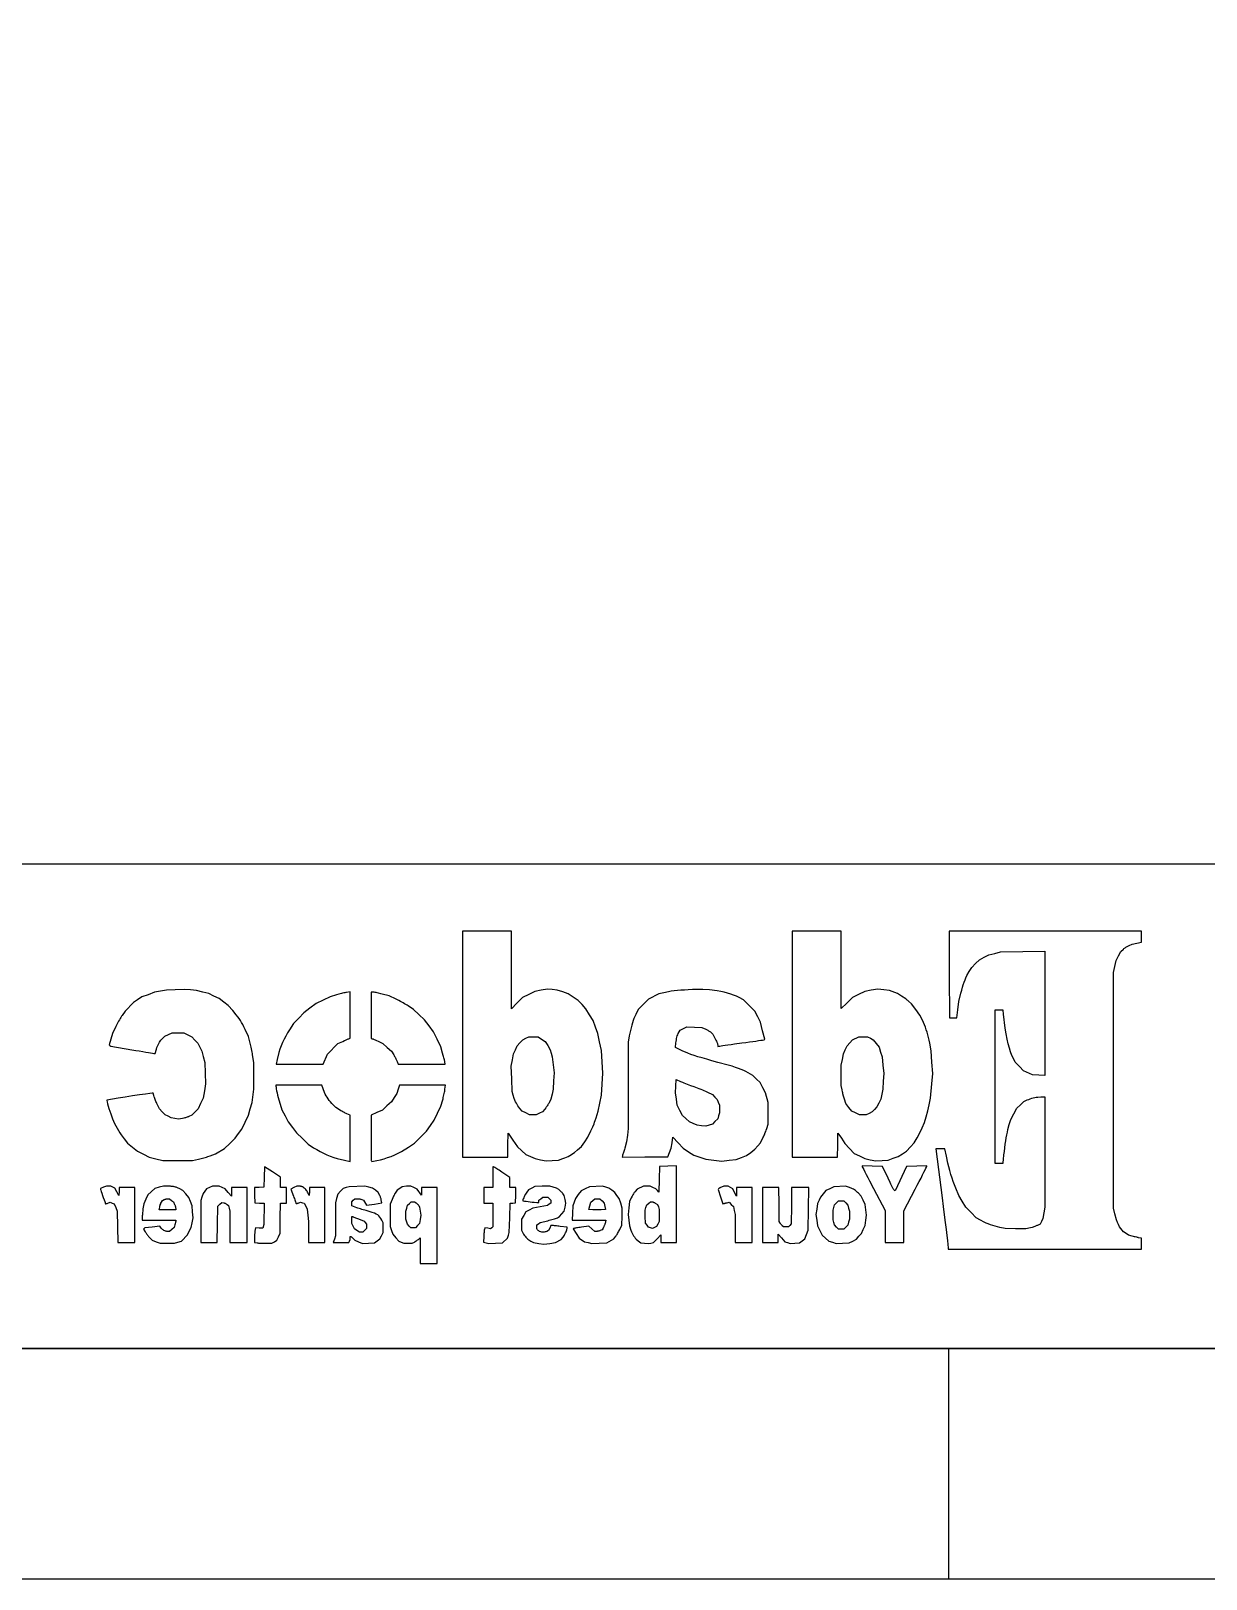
# Model space of a CAD drawing. Extents: x -61 to 349, y -42 to 245.
# Drawn here: x -26.01 to -0.53, y -42.19 to -8.63 of the extents above; entities that cross this region are included whole.
import ezdxf

# ---------------------------------------------------------------- set-up
doc = ezdxf.new("R2010")
doc.units = 0
doc.layers.add('BOARD_GEOMETRY_DIMENSION', color=2, linetype='CONTINUOUS')
doc.layers.add('BOARD_GEOMETRY_SILKSCREEN_B', color=1, linetype='CONTINUOUS')

msp = doc.modelspace()

# ---------------------------------------------------------------- linework, layer by layer
at = {"layer": 'BOARD_GEOMETRY_DIMENSION'}
msp.add_lwpolyline([(-61.1124, -42.1894), (-61.1124, 244.810534), (348.887542, 244.810534), (348.887542, -42.1894)], close=True, dxfattribs=at)
for points in [[(-56.11241, -37.189156), (343.887552, -37.189156)], [(-6.11251, -42.1894), (-6.11251, -37.189156)]]:
    msp.add_lwpolyline(points, dxfattribs=at)
at = {"layer": 'BOARD_GEOMETRY_SILKSCREEN_B'}
for points in [[(-61.1124, -42.1894), (-61.1124, 244.810534), (348.887542, 244.810534), (348.887542, -42.1894)], [(-16.658336, -28.146502), (-16.658336, -33.043114), (-15.675356, -33.043114), (-15.672308, -32.785558), (-15.667736, -32.526478), (-15.564866, -32.672782), (-15.461234, -32.819086), (-15.281402, -32.983678), (-15.183104, -33.03016), (-15.084806, -33.075118), (-14.965172, -33.101026), (-14.8463, -33.126934), (-14.712188, -33.117028), (-14.578838, -33.107884), (-14.479016, -33.073594), (-14.43863, -33.059116), (-14.399768, -33.043876), (-14.363192, -33.027112), (-14.32814, -33.008824), (-14.294612, -32.989012), (-14.261084, -32.966914), (-14.228318, -32.94253), (-14.161262, -32.886904), (-14.079728, -32.81299), (-14.006576, -32.713168), (-13.93571, -32.611822), (-13.871702, -32.474662), (-13.85951, -32.447992), (-13.846556, -32.418274), (-13.83284, -32.38627), (-13.805408, -32.319214), (-13.793216, -32.284924), (-13.781024, -32.252158), (-13.76045, -32.192722), (-13.712444, -32.046418), (-13.678154, -31.873444), (-13.64615, -31.701232), (-13.628624, -31.462726), (-13.612622, -31.222696), (-13.630148, -30.978094), (-13.64615, -30.731968), (-13.685012, -30.546802), (-13.723112, -30.361636), (-13.773404, -30.222952), (-13.82522, -30.084268), (-13.903706, -29.957014), (-13.98143, -29.82976), (-14.06525, -29.737558), (-14.146784, -29.646118), (-14.254988, -29.573728), (-14.364716, -29.501338), (-14.483588, -29.462476), (-14.604746, -29.42209), (-14.70914, -29.412184), (-14.814296, -29.401516), (-14.950694, -29.425138), (-15.087854, -29.449522), (-15.221204, -29.515816), (-15.355316, -29.583634), (-15.475712, -29.70403), (-15.595346, -29.825188), (-15.595346, -28.985464), (-15.595346, -28.146502)], [(-9.506204, -28.146502), (-9.506204, -33.043114), (-8.523986, -33.043114), (-8.520938, -32.78251), (-8.515604, -32.522668), (-8.440166, -32.635444), (-8.364728, -32.749744), (-8.264144, -32.856424), (-8.165846, -32.962342), (-8.050022, -33.01873), (-7.935722, -33.075118), (-7.815326, -33.101026), (-7.694168, -33.126934), (-7.559294, -33.117028), (-7.423658, -33.107884), (-7.315454, -33.069022), (-7.208012, -33.031684), (-7.117334, -32.972248), (-7.027418, -32.911288), (-6.945122, -32.822896), (-6.86435, -32.733742), (-6.800342, -32.624776), (-6.741668, -32.518858), (-6.68909, -32.407606), (-6.641846, -32.291782), (-6.600698, -32.169862), (-6.565646, -32.041846), (-6.535166, -31.906972), (-6.510782, -31.76524), (-6.478016, -31.458154), (-6.462014, -31.234126), (-6.478016, -30.986476), (-6.494018, -30.738064), (-6.526784, -30.571948), (-6.538976, -30.510226), (-6.553454, -30.45079), (-6.567932, -30.392878), (-6.584696, -30.33649), (-6.60146, -30.282388), (-6.62051, -30.228286), (-6.641084, -30.175708), (-6.686042, -30.072838), (-6.737096, -29.968444), (-6.829298, -29.842714), (-6.923024, -29.716984), (-6.985508, -29.66212), (-6.9977, -29.651452), (-7.012178, -29.640022), (-7.028942, -29.62783), (-7.045706, -29.614876), (-7.082282, -29.587444), (-7.10057, -29.57449), (-7.135622, -29.550868), (-7.224014, -29.49448), (-7.39775, -29.43352), (-7.52348, -29.417518), (-7.64921, -29.399992), (-7.792466, -29.425138), (-7.935722, -29.449522), (-8.069834, -29.515816), (-8.203184, -29.583634), (-8.324342, -29.702506), (-8.443214, -29.821378), (-8.443214, -28.98394), (-8.443214, -28.146502)], [(-5.448554, -28.763722), (-5.34416, -28.711906), (-5.24129, -28.661614), (-5.114036, -28.626562), (-4.988306, -28.592272), (-4.50977, -28.584652), (-4.02971, -28.577794), (-4.02971, -31.276036), (-4.16306, -31.268416), (-4.295648, -31.261558), (-4.495292, -31.171642), (-4.58216, -31.07944), (-4.670552, -30.988), (-4.710938, -30.907228), (-4.743704, -30.837886), (-4.77266, -30.762448), (-4.79933, -30.67939), (-4.823714, -30.587188), (-4.846574, -30.48508), (-4.867148, -30.371542), (-4.88696, -30.244288), (-4.923536, -29.945584), (-4.933442, -29.854144), (-5.116322, -29.854144), (-5.116322, -33.171892), (-4.931918, -33.171892), (-4.931918, -33.151318), (-4.931156, -33.14446), (-4.930394, -33.131506), (-4.928108, -33.113218), (-4.925822, -33.089596), (-4.922774, -33.061402), (-4.919726, -33.03016), (-4.915916, -32.996632), (-4.907534, -32.922718), (-4.89839, -32.841184), (-4.888484, -32.764984), (-4.877816, -32.692594), (-4.866386, -32.624014), (-4.854194, -32.560006), (-4.842002, -32.499046), (-4.829048, -32.441896), (-4.801616, -32.337502), (-4.767326, -32.23006), (-4.703318, -32.10433), (-4.638548, -31.980124), (-4.5593, -31.909258), (-4.482338, -31.838392), (-4.409948, -31.804864), (-4.377944, -31.791148), (-4.346702, -31.778956), (-4.314698, -31.768288), (-4.281932, -31.759906), (-4.249928, -31.752286), (-4.217162, -31.746952), (-4.183634, -31.74238), (-4.115054, -31.73857), (-4.02971, -31.73857), (-4.02971, -32.933386), (-4.031234, -34.130488), (-4.05257, -34.25317), (-4.074668, -34.376614), (-4.1021, -34.435288), (-4.131056, -34.494724), (-4.188968, -34.52368), (-4.20116, -34.529014), (-4.215638, -34.53511), (-4.23164, -34.541206), (-4.249166, -34.547302), (-4.306316, -34.56559), (-4.343654, -34.574734), (-4.440428, -34.594546), (-4.66598, -34.594546), (-4.891532, -34.593022), (-5.005832, -34.568638), (-5.057648, -34.555684), (-5.108702, -34.541968), (-5.158994, -34.525966), (-5.208524, -34.509202), (-5.25653, -34.491676), (-5.303012, -34.472626), (-5.347208, -34.452814), (-5.426456, -34.410904), (-5.516372, -34.35604), (-5.630672, -34.24174), (-5.744972, -34.128964), (-5.821172, -34.000186), (-5.898134, -33.872932), (-5.962904, -33.713674), (-5.988812, -33.646618), (-6.01472, -33.574228), (-6.040628, -33.497266), (-6.065774, -33.417256), (-6.090158, -33.335722), (-6.112256, -33.254188), (-6.13283, -33.174178), (-6.165596, -33.02254), (-6.196076, -32.86633), (-6.391148, -32.86633), (-6.259322, -33.923986), (-6.234938, -34.114486), (-6.212078, -34.29508), (-6.191504, -34.461958), (-6.172454, -34.612834), (-6.156452, -34.743898), (-6.142736, -34.852864), (-6.13283, -34.935922), (-6.123686, -35.01136), (-6.123686, -35.040316), (-1.935734, -35.040316), (-1.935734, -34.800286), (-1.996694, -34.791142), (-2.008886, -34.788856), (-2.022602, -34.785808), (-2.037842, -34.781998), (-2.07137, -34.774378), (-2.088896, -34.769806), (-2.106422, -34.765996), (-2.138426, -34.756852), (-2.219198, -34.736278), (-2.285492, -34.68751), (-2.321306, -34.659316), (-2.354834, -34.627312), (-2.384552, -34.591498), (-2.411222, -34.551112), (-2.435606, -34.506916), (-2.457704, -34.457386), (-2.477516, -34.402522), (-2.512568, -34.273744), (-2.54, -34.14649), (-2.54, -29.040328), (-2.511044, -28.91155), (-2.483612, -28.782772), (-2.43332, -28.68295), (-2.385314, -28.583128), (-2.325878, -28.532836), (-2.313686, -28.524454), (-2.300732, -28.514548), (-2.287016, -28.505404), (-2.272538, -28.495498), (-2.257298, -28.485592), (-2.242058, -28.476448), (-2.22758, -28.468066), (-2.201672, -28.45435), (-2.135378, -28.42387), (-2.035556, -28.404058), (-1.935734, -28.383484), (-1.935734, -28.265374), (-1.935734, -28.146502), (-6.107684, -28.146502), (-6.104636, -29.083762), (-6.099302, -30.023308), (-5.940044, -30.023308), (-5.917946, -29.847286), (-5.89661, -29.670502), (-5.850128, -29.491432), (-5.832602, -29.425138), (-5.815076, -29.362654), (-5.79755, -29.305504), (-5.779262, -29.252164), (-5.760212, -29.20111), (-5.739638, -29.153866), (-5.718302, -29.108908), (-5.671058, -29.022802), (-5.616194, -28.932124), (-5.532374, -28.849066)], [(-1.935734, -28.146502), (-6.107684, -28.146502), (-6.104636, -29.083762), (-6.099302, -30.023308), (-5.940044, -30.023308), (-5.917946, -29.847286), (-5.89661, -29.670502), (-5.850128, -29.491432), (-5.832602, -29.425138), (-5.815076, -29.362654), (-5.79755, -29.305504), (-5.779262, -29.252164), (-5.760212, -29.20111), (-5.739638, -29.153866), (-5.718302, -29.108908), (-5.671058, -29.022802), (-5.616194, -28.932124), (-5.532374, -28.849066), (-5.448554, -28.763722), (-5.34416, -28.711906), (-5.24129, -28.661614), (-5.114036, -28.626562), (-4.988306, -28.592272), (-4.50977, -28.584652), (-4.02971, -28.577794), (-4.02971, -31.276036), (-4.16306, -31.268416), (-4.295648, -31.261558), (-4.495292, -31.171642), (-4.58216, -31.07944), (-4.670552, -30.988), (-4.710938, -30.907228), (-4.743704, -30.837886), (-4.77266, -30.762448), (-4.79933, -30.67939), (-4.823714, -30.587188), (-4.846574, -30.48508), (-4.867148, -30.371542), (-4.88696, -30.244288), (-4.923536, -29.945584), (-4.933442, -29.854144), (-5.116322, -29.854144), (-5.116322, -33.171892), (-4.931918, -33.171892), (-4.931918, -33.151318), (-4.931156, -33.14446), (-4.930394, -33.131506), (-4.928108, -33.113218), (-4.925822, -33.089596), (-4.922774, -33.061402), (-4.919726, -33.03016), (-4.915916, -32.996632), (-4.907534, -32.922718), (-4.89839, -32.841184), (-4.888484, -32.764984), (-4.877816, -32.692594), (-4.866386, -32.624014), (-4.854194, -32.560006), (-4.842002, -32.499046), (-4.829048, -32.441896), (-4.801616, -32.337502), (-4.767326, -32.23006), (-4.703318, -32.10433), (-4.638548, -31.980124), (-4.5593, -31.909258), (-4.482338, -31.838392), (-4.409948, -31.804864), (-4.377944, -31.791148), (-4.346702, -31.778956), (-4.314698, -31.768288), (-4.281932, -31.759906), (-4.249928, -31.752286), (-4.217162, -31.746952), (-4.183634, -31.74238), (-4.115054, -31.73857), (-4.02971, -31.73857), (-4.02971, -32.933386), (-4.031234, -34.130488), (-4.05257, -34.25317), (-4.074668, -34.376614), (-4.1021, -34.435288), (-4.131056, -34.494724), (-4.188968, -34.52368), (-4.20116, -34.529014), (-4.215638, -34.53511), (-4.23164, -34.541206), (-4.249166, -34.547302), (-4.306316, -34.56559), (-4.343654, -34.574734), (-4.440428, -34.594546), (-4.66598, -34.594546), (-4.891532, -34.593022), (-5.005832, -34.568638), (-5.057648, -34.555684), (-5.108702, -34.541968), (-5.158994, -34.525966), (-5.208524, -34.509202), (-5.25653, -34.491676), (-5.303012, -34.472626), (-5.347208, -34.452814), (-5.426456, -34.410904), (-5.516372, -34.35604), (-5.630672, -34.24174), (-5.744972, -34.128964), (-5.821172, -34.000186), (-5.898134, -33.872932), (-5.962904, -33.713674), (-5.988812, -33.646618), (-6.01472, -33.574228), (-6.040628, -33.497266), (-6.065774, -33.417256), (-6.090158, -33.335722), (-6.112256, -33.254188), (-6.13283, -33.174178), (-6.165596, -33.02254), (-6.196076, -32.86633), (-6.391148, -32.86633), (-6.259322, -33.923986), (-6.234938, -34.114486), (-6.212078, -34.29508), (-6.191504, -34.461958), (-6.172454, -34.612834), (-6.156452, -34.743898), (-6.142736, -34.852864), (-6.13283, -34.935922), (-6.123686, -35.01136), (-6.123686, -35.040316), (-1.935734, -35.040316), (-1.935734, -34.800286), (-1.996694, -34.791142), (-2.008886, -34.788856), (-2.022602, -34.785808), (-2.037842, -34.781998), (-2.07137, -34.774378), (-2.088896, -34.769806), (-2.106422, -34.765996), (-2.138426, -34.756852), (-2.219198, -34.736278), (-2.285492, -34.68751), (-2.321306, -34.659316), (-2.354834, -34.627312), (-2.384552, -34.591498), (-2.411222, -34.551112), (-2.435606, -34.506916), (-2.457704, -34.457386), (-2.477516, -34.402522), (-2.512568, -34.273744), (-2.54, -34.14649), (-2.54, -29.040328), (-2.511044, -28.91155), (-2.483612, -28.782772), (-2.43332, -28.68295), (-2.385314, -28.583128), (-2.325878, -28.532836), (-2.313686, -28.524454), (-2.300732, -28.514548), (-2.287016, -28.505404), (-2.272538, -28.495498), (-2.257298, -28.485592), (-2.242058, -28.476448), (-2.22758, -28.468066), (-2.201672, -28.45435), (-2.135378, -28.42387), (-2.035556, -28.404058), (-1.935734, -28.383484), (-1.935734, -28.265374)], [(-22.690328, -29.406088), (-22.883876, -29.41447), (-23.077424, -29.42209), (-23.33498, -29.470858), (-23.47214, -29.521912), (-23.608538, -29.572204), (-23.70074, -29.633164), (-23.79218, -29.694124), (-23.974298, -29.876242), (-24.039068, -29.971492), (-24.05126, -29.991304), (-24.065738, -30.014164), (-24.080978, -30.040072), (-24.09698, -30.068266), (-24.113744, -30.097984), (-24.145748, -30.15742), (-24.173942, -30.21457), (-24.243284, -30.361636), (-24.279098, -30.48508), (-24.315674, -30.61081), (-24.301196, -30.625288), (-24.285194, -30.639766), (-23.82647, -30.715966), (-23.743412, -30.729682), (-23.664926, -30.742636), (-23.591774, -30.754066), (-23.52548, -30.765496), (-23.467568, -30.77464), (-23.419562, -30.783022), (-23.382224, -30.789118), (-23.34641, -30.794452), (-23.32355, -30.795976), (-23.294594, -30.704536), (-23.283164, -30.670246), (-23.271734, -30.638242), (-23.258018, -30.607762), (-23.244302, -30.58033), (-23.229062, -30.55366), (-23.212298, -30.529276), (-23.194772, -30.505654), (-23.154386, -30.462982), (-23.109428, -30.419548), (-23.03018, -30.383734), (-22.95017, -30.348682), (-22.700234, -30.348682), (-22.611842, -30.392116), (-22.524974, -30.434026), (-22.460204, -30.504892), (-22.39391, -30.575758), (-22.352762, -30.659578), (-22.310852, -30.743398), (-22.278086, -30.865318), (-22.246082, -30.989524), (-22.236176, -31.222696), (-22.228556, -31.45663), (-22.254464, -31.609792), (-22.281896, -31.762954), (-22.335998, -31.878778), (-22.390862, -31.994602), (-22.529546, -32.133286), (-22.588982, -32.162242), (-22.601174, -32.166814), (-22.61489, -32.172148), (-22.63013, -32.178244), (-22.646132, -32.183578), (-22.662896, -32.188912), (-22.680422, -32.194246), (-22.697186, -32.198818), (-22.72919, -32.205676), (-22.811486, -32.220154), (-22.892258, -32.205676), (-22.972268, -32.191198), (-23.037038, -32.156908), (-23.103332, -32.12338), (-23.165816, -32.060896), (-23.2283, -31.99765), (-23.283164, -31.880302), (-23.293832, -31.858204), (-23.303738, -31.836106), (-23.322026, -31.79191), (-23.330408, -31.771336), (-23.337266, -31.752286), (-23.343362, -31.735522), (-23.350982, -31.709614), (-23.362412, -31.657798), (-23.38832, -31.657798), (-23.43404, -31.663132), (-23.530052, -31.676848), (-23.661878, -31.695898), (-23.813516, -31.717996), (-23.97125, -31.74238), (-24.120602, -31.76524), (-24.24557, -31.785052), (-24.365966, -31.806388), (-24.366728, -31.81858), (-24.361394, -31.846012), (-24.35225, -31.885636), (-24.338534, -31.935166), (-24.322532, -31.99003), (-24.304244, -32.047942), (-24.285194, -32.105854), (-24.246332, -32.210248), (-24.224996, -32.262826), (-24.200612, -32.315404), (-24.174704, -32.36722), (-24.148034, -32.418274), (-24.119078, -32.467804), (-24.08936, -32.51581), (-24.058118, -32.562292), (-23.99411, -32.646874), (-23.919434, -32.739076), (-23.811992, -32.827468), (-23.705312, -32.91586), (-23.576534, -32.979106), (-23.447756, -33.04159), (-23.302976, -33.078928), (-23.157434, -33.115504), (-22.513544, -33.115504), (-22.379432, -33.086548), (-22.353524, -33.081214), (-22.32533, -33.074356), (-22.296374, -33.066736), (-22.235414, -33.049972), (-22.206458, -33.04159), (-22.178264, -33.032446), (-22.130258, -33.015682), (-22.014434, -32.975296), (-21.820886, -32.859472), (-21.702014, -32.746696), (-21.583904, -32.632396), (-21.513038, -32.534098), (-21.442172, -32.434276), (-21.369782, -32.284162), (-21.298916, -32.133286), (-21.260054, -31.996126), (-21.219668, -31.858966), (-21.184616, -31.569406), (-21.184616, -30.989524), (-21.209, -30.828742), (-21.213572, -30.7975), (-21.218906, -30.764734), (-21.225002, -30.730444), (-21.238718, -30.661864), (-21.246338, -30.629098), (-21.253196, -30.598618), (-21.266912, -30.546802), (-21.298916, -30.425644), (-21.369782, -30.277816), (-21.396452, -30.22219), (-21.42236, -30.171898), (-21.447506, -30.125416), (-21.474176, -30.081982), (-21.501608, -30.040072), (-21.531326, -29.998924), (-21.564092, -29.957014), (-21.640292, -29.867098), (-21.735542, -29.75737), (-21.83384, -29.683456), (-21.933662, -29.607256), (-22.046438, -29.553916), (-22.159214, -29.499814), (-22.29104, -29.465524), (-22.423628, -29.43352), (-22.556978, -29.419042)], [(-19.09064, -29.462476), (-19.171412, -29.473906), (-19.188176, -29.476192), (-19.207988, -29.480002), (-19.230848, -29.484574), (-19.255994, -29.49067), (-19.282664, -29.496766), (-19.337528, -29.510482), (-19.390106, -29.52496), (-19.52879, -29.565346), (-19.678142, -29.637736), (-19.828256, -29.712412), (-19.963892, -29.813758), (-20.098766, -29.915104), (-20.208494, -30.032452), (-20.318222, -30.148276), (-20.406614, -30.282388), (-20.449286, -30.350968), (-20.488148, -30.42031), (-20.524724, -30.489652), (-20.55749, -30.560518), (-20.58797, -30.631384), (-20.61464, -30.703774), (-20.638262, -30.776926), (-20.6756, -30.924754), (-20.69846, -31.02991), (-20.187158, -31.02991), (-19.678142, -31.028386), (-19.58213, -30.811978), (-19.356578, -30.583378), (-19.251422, -30.535372), (-19.213322, -30.517084), (-19.195034, -30.508702), (-19.177508, -30.50032), (-19.161506, -30.493462), (-19.147028, -30.487366), (-19.135598, -30.482032), (-19.119596, -30.475936), (-19.09064, -30.467554), (-19.09064, -29.964634)], [(-18.426176, -29.5021), (-18.48104, -29.488384), (-18.506186, -29.48305), (-18.53057, -29.477716), (-18.551906, -29.473906), (-18.570194, -29.470858), (-18.596102, -29.467048), (-18.639536, -29.467048), (-18.639536, -30.467554), (-18.612104, -30.475936), (-18.605246, -30.478222), (-18.59534, -30.482032), (-18.58391, -30.486604), (-18.570194, -30.4927), (-18.554192, -30.499558), (-18.537428, -30.507178), (-18.519902, -30.514798), (-18.483326, -30.532324), (-18.383504, -30.58033), (-18.291302, -30.66415), (-18.199862, -30.74797), (-18.148046, -30.828742), (-18.13814, -30.84322), (-18.128996, -30.859984), (-18.11909, -30.876748), (-18.109946, -30.894274), (-18.100802, -30.911038), (-18.09242, -30.927802), (-18.085562, -30.943042), (-18.074132, -30.968188), (-18.053558, -31.02991), (-17.030192, -31.02991), (-17.040098, -30.97657), (-17.042384, -30.96514), (-17.045432, -30.950662), (-17.050004, -30.932374), (-17.055338, -30.9118), (-17.061434, -30.88894), (-17.06753, -30.864556), (-17.074388, -30.83941), (-17.088104, -30.788356), (-17.126966, -30.651196), (-17.206214, -30.48889), (-17.2847, -30.324298), (-17.382998, -30.19552), (-17.479772, -30.066742), (-17.602454, -29.952442), (-17.72285, -29.839666), (-17.834102, -29.76499), (-17.8562, -29.751274), (-17.882108, -29.735272), (-17.911064, -29.718508), (-17.940782, -29.701744), (-18.00479, -29.666692), (-18.036032, -29.649928), (-18.095468, -29.62021), (-18.24482, -29.549344), (-18.397982, -29.508958)], [(-11.67257, -29.412184), (-11.760962, -29.415994), (-11.84402, -29.420566), (-11.922506, -29.426662), (-11.99642, -29.432758), (-12.065, -29.440378), (-12.12977, -29.44876), (-12.188444, -29.457904), (-12.292838, -29.478478), (-12.397994, -29.504386), (-12.623546, -29.617162), (-12.849098, -29.845762), (-12.900152, -29.950156), (-12.919964, -29.992828), (-12.938252, -30.037786), (-12.955778, -30.08503), (-12.97178, -30.13456), (-12.987782, -30.186376), (-13.00226, -30.240478), (-13.015976, -30.296866), (-13.04036, -30.415738), (-13.066268, -30.54985), (-13.066268, -32.422846), (-13.08227, -32.568388), (-13.098272, -32.713168), (-13.138658, -32.849566), (-13.14704, -32.874712), (-13.15466, -32.899858), (-13.161518, -32.922718), (-13.168376, -32.944816), (-13.174472, -32.964628), (-13.179806, -32.982154), (-13.184378, -32.997394), (-13.190474, -33.015682), (-13.198094, -33.043114), (-12.702032, -33.040066), (-12.204446, -33.035494), (-12.169394, -32.943292), (-12.132056, -32.851852), (-12.113006, -32.732218), (-12.094718, -32.613346), (-11.981942, -32.732218), (-11.869166, -32.851852), (-11.754866, -32.92729), (-11.640566, -33.004252), (-11.511788, -33.046162), (-11.38301, -33.089596), (-11.209274, -33.109408), (-11.0363, -33.129982), (-10.877042, -33.110932), (-10.719308, -33.093406), (-10.608056, -33.051496), (-10.496804, -33.01111), (-10.406888, -32.941768), (-10.314686, -32.87395), (-10.25525, -32.80156), (-10.195814, -32.730694), (-10.142474, -32.624776), (-10.132568, -32.604202), (-10.1219, -32.581342), (-10.111994, -32.55772), (-10.090658, -32.508952), (-10.081514, -32.484568), (-10.07237, -32.461708), (-10.058654, -32.421322), (-10.029698, -32.326072), (-10.031222, -32.0929), (-10.031222, -31.858966), (-10.089134, -31.650178), (-10.147808, -31.538926), (-10.20572, -31.427674), (-10.282682, -31.34995), (-10.360406, -31.272988), (-10.461752, -31.2166), (-10.51052, -31.190692), (-10.56005, -31.166308), (-10.612628, -31.142686), (-10.671302, -31.120588), (-10.736834, -31.097728), (-10.812272, -31.074106), (-10.89914, -31.048198), (-11.117072, -30.989524), (-11.248136, -30.954472), (-11.362436, -30.922468), (-11.46302, -30.893512), (-11.551412, -30.866842), (-11.63066, -30.840934), (-11.702288, -30.815788), (-11.768582, -30.790642), (-11.89355, -30.73654), (-12.03833, -30.668722), (-12.029186, -30.5689), (-12.024614, -30.533848), (-12.020042, -30.501082), (-12.013946, -30.470602), (-12.007088, -30.441646), (-11.999468, -30.414976), (-11.991086, -30.38983), (-11.98118, -30.36697), (-11.959844, -30.325822), (-11.93546, -30.29077), (-11.864594, -30.254956), (-11.792204, -30.221428), (-11.627612, -30.227524), (-11.463782, -30.234382), (-11.38301, -30.269434), (-11.35253, -30.284674), (-11.33729, -30.293056), (-11.32205, -30.3022), (-11.307572, -30.310582), (-11.294618, -30.318964), (-11.282426, -30.327346), (-11.264138, -30.341824), (-11.225276, -30.377638), (-11.171936, -30.490414), (-11.16203, -30.510226), (-11.152886, -30.530038), (-11.144504, -30.549088), (-11.136884, -30.566614), (-11.130026, -30.582616), (-11.124692, -30.597094), (-11.120882, -30.608524), (-11.117072, -30.623764), (-11.117072, -30.6451), (-11.08964, -30.636718), (-11.076686, -30.634432), (-11.050778, -30.630622), (-11.011154, -30.624526), (-10.961624, -30.617668), (-10.902188, -30.609286), (-10.83437, -30.600142), (-10.759694, -30.590236), (-10.596626, -30.5689), (-10.513568, -30.558232), (-10.435082, -30.546802), (-10.361168, -30.536896), (-10.294874, -30.52699), (-10.236962, -30.518608), (-10.188956, -30.510988), (-10.15238, -30.504892), (-10.116566, -30.498034), (-10.102088, -30.48889), (-10.149332, -30.302962), (-10.19429, -30.117796), (-10.25525, -29.998924), (-10.316972, -29.877766), (-10.438892, -29.75737), (-10.561574, -29.634688), (-10.658348, -29.585158), (-10.71626, -29.556964), (-10.77722, -29.531056), (-10.84199, -29.507434), (-10.909046, -29.48686), (-10.980674, -29.468572), (-11.05535, -29.45257), (-11.133836, -29.438854), (-11.302238, -29.419042), (-11.447018, -29.406088)], [(-15.215108, -30.434026), (-15.018512, -30.434026), (-14.94155, -30.48508), (-14.862302, -30.53842), (-14.808962, -30.626812), (-14.755622, -30.715966), (-14.733524, -30.792928), (-14.710664, -30.870652), (-14.691614, -31.042864), (-14.671802, -31.215076), (-14.683232, -31.39186), (-14.693138, -31.569406), (-14.715998, -31.675324), (-14.738096, -31.783528), (-14.780006, -31.8643), (-14.788388, -31.87954), (-14.797532, -31.896304), (-14.807438, -31.913068), (-14.818868, -31.930594), (-14.829536, -31.947358), (-14.840204, -31.96336), (-14.850872, -31.977838), (-14.870684, -32.002984), (-14.920214, -32.059372), (-14.989556, -32.091376), (-15.057374, -32.124904), (-15.20063, -32.124904), (-15.282926, -32.086042), (-15.362936, -32.049466), (-15.414752, -31.98622), (-15.435326, -31.960312), (-15.454376, -31.93288), (-15.472664, -31.904686), (-15.489428, -31.874206), (-15.50543, -31.842202), (-15.52067, -31.809436), (-15.534386, -31.775146), (-15.558008, -31.701232), (-15.582392, -31.617412), (-15.590012, -31.343854), (-15.598394, -31.070296), (-15.57401, -30.936184), (-15.548102, -30.802834), (-15.510002, -30.71749), (-15.469616, -30.632146), (-15.411704, -30.565852), (-15.352268, -30.499558), (-15.282926, -30.467554)], [(-8.062976, -30.434026), (-7.966202, -30.434026), (-7.871714, -30.43555), (-7.811516, -30.467554), (-7.750556, -30.498034), (-7.686548, -30.58033), (-7.621778, -30.661102), (-7.589774, -30.765496), (-7.559294, -30.868366), (-7.539482, -31.050484), (-7.521956, -31.231078), (-7.531862, -31.400242), (-7.54253, -31.569406), (-7.56539, -31.679134), (-7.58825, -31.786576), (-7.63016, -31.87192), (-7.67207, -31.95574), (-7.723124, -32.010604), (-7.77494, -32.063944), (-7.838948, -32.094424), (-7.903718, -32.124904), (-8.048498, -32.124904), (-8.132318, -32.086042), (-8.214614, -32.047942), (-8.278622, -31.965646), (-8.343392, -31.88335), (-8.37692, -31.783528), (-8.383016, -31.763716), (-8.389874, -31.741618), (-8.39597, -31.718758), (-8.408162, -31.671514), (-8.413496, -31.648654), (-8.418068, -31.625794), (-8.425688, -31.586932), (-8.443214, -31.490158), (-8.443214, -31.04896), (-8.420354, -30.928564), (-8.396732, -30.805882), (-8.356346, -30.720538), (-8.31596, -30.63367), (-8.258048, -30.567376), (-8.20166, -30.501082)], [(-19.705574, -31.481014), (-20.701508, -31.481014), (-20.701508, -31.503112), (-20.699222, -31.527496), (-20.69465, -31.561786), (-20.68703, -31.603696), (-20.677124, -31.65094), (-20.665694, -31.701232), (-20.65274, -31.753048), (-20.639786, -31.80334), (-20.613116, -31.893256), (-20.571206, -32.02051), (-20.503388, -32.147764), (-20.437094, -32.276542), (-20.345654, -32.399224), (-20.254976, -32.51962), (-20.127722, -32.640778), (-20.000468, -32.761174), (-19.884644, -32.838898), (-19.816064, -32.88157), (-19.74596, -32.921956), (-19.67357, -32.959294), (-19.599656, -32.993584), (-19.524218, -33.024064), (-19.448018, -33.051496), (-19.371056, -33.07588), (-19.21637, -33.112456), (-19.09064, -33.13684), (-19.09064, -32.130238), (-19.167602, -32.101282), (-19.182842, -32.095186), (-19.199606, -32.087566), (-19.217132, -32.079184), (-19.236182, -32.07004), (-19.255232, -32.060134), (-19.27352, -32.049466), (-19.291808, -32.03956), (-19.323812, -32.02051), (-19.404584, -31.968694), (-19.48688, -31.881826), (-19.51736, -31.848298), (-19.544792, -31.81477), (-19.5707, -31.78048), (-19.59356, -31.74619), (-19.614896, -31.7119), (-19.633184, -31.676848), (-19.649948, -31.640272), (-19.678142, -31.564834)], [(-17.02562, -31.481014), (-18.02384, -31.481014), (-18.053558, -31.57093), (-18.080228, -31.660846), (-18.140426, -31.753048), (-18.199862, -31.842964), (-18.296636, -31.933642), (-18.39341, -32.022034), (-18.516854, -32.078422), (-18.639536, -32.133286), (-18.639536, -33.118552), (-18.631154, -33.126934), (-18.62201, -33.13684), (-18.512282, -33.115504), (-18.433796, -33.09874), (-18.356072, -33.078166), (-18.279872, -33.053782), (-18.203672, -33.02635), (-18.127472, -32.994346), (-18.052034, -32.958532), (-17.977358, -32.918146), (-17.82572, -32.825944), (-17.696942, -32.7406), (-17.56664, -32.610298), (-17.434814, -32.47771), (-17.352518, -32.358838), (-17.270222, -32.240728), (-17.197832, -32.089852), (-17.126966, -31.939738), (-17.08658, -31.802578), (-17.079722, -31.77667), (-17.072864, -31.749238), (-17.059148, -31.69285), (-17.053052, -31.664656), (-17.047718, -31.638748), (-17.043146, -31.613602), (-17.03705, -31.572454)], [(-12.036806, -31.650178), (-12.032234, -31.503112), (-12.0269, -31.358332), (-11.930888, -31.401766), (-11.910314, -31.41091), (-11.885168, -31.421578), (-11.85545, -31.433008), (-11.822684, -31.445962), (-11.787632, -31.459678), (-11.751056, -31.473394), (-11.713718, -31.48711), (-11.640566, -31.513018), (-11.604752, -31.525972), (-11.566652, -31.539688), (-11.529314, -31.554166), (-11.491976, -31.569406), (-11.456162, -31.583884), (-11.421872, -31.5976), (-11.391392, -31.611316), (-11.342624, -31.633414), (-11.23823, -31.686754), (-11.186414, -31.741618), (-11.134598, -31.794958), (-11.110976, -31.854394), (-11.085068, -31.91383), (-11.085068, -32.08147), (-11.104118, -32.14624), (-11.12393, -32.211772), (-11.181842, -32.27197), (-11.23823, -32.331406), (-11.31062, -32.350456), (-11.38301, -32.370268), (-11.47445, -32.361886), (-11.566652, -32.353504), (-11.651996, -32.31388), (-11.73734, -32.275018), (-11.812778, -32.2072), (-11.888978, -32.139382), (-11.943842, -32.030416), (-12.00023, -31.919164), (-12.017756, -31.785052)], [(-20.950682, -33.254188), (-20.959064, -33.475168), (-20.967446, -33.695386), (-21.068792, -33.70072), (-21.170138, -33.705292), (-21.165566, -33.869884), (-21.160232, -34.033714), (-21.06041, -34.039048), (-20.959064, -34.04362), (-20.962112, -34.50082), (-20.984972, -34.581592), (-21.067268, -34.580068), (-21.148802, -34.57702), (-21.158708, -34.650934), (-21.160232, -34.66465), (-21.161756, -34.680652), (-21.16328, -34.698178), (-21.164804, -34.716466), (-21.166328, -34.735516), (-21.16709, -34.754566), (-21.167852, -34.772854), (-21.168614, -34.807144), (-21.168614, -34.890964), (-21.109178, -34.902394), (-21.095462, -34.903918), (-21.07946, -34.905442), (-21.06041, -34.906966), (-21.039074, -34.907728), (-21.016214, -34.909252), (-20.967446, -34.910776), (-20.918678, -34.911538), (-20.7899, -34.911538), (-20.73656, -34.879534), (-20.683982, -34.846006), (-20.648168, -34.769806), (-20.613116, -34.694368), (-20.607782, -34.36747), (-20.60321, -34.042096), (-20.475956, -34.042096), (-20.475956, -33.703768), (-20.604734, -33.703768), (-20.604734, -33.478216), (-20.77847, -33.36544)], [(-15.832328, -33.347914), (-15.862046, -33.328864), (-15.889478, -33.311338), (-15.915386, -33.295336), (-15.937484, -33.28162), (-15.955772, -33.27019), (-15.971012, -33.261046), (-15.986252, -33.254188), (-15.997682, -33.252664), (-15.997682, -33.703768), (-16.19123, -33.703768), (-16.19123, -34.042096), (-15.997682, -34.042096), (-15.997682, -34.55416), (-16.022066, -34.57321), (-16.04645, -34.594546), (-16.110458, -34.58464), (-16.175228, -34.57702), (-16.182848, -34.610548), (-16.184372, -34.61893), (-16.185896, -34.63036), (-16.18742, -34.644838), (-16.188944, -34.66084), (-16.189706, -34.67989), (-16.19123, -34.699702), (-16.192754, -34.721038), (-16.194278, -34.765234), (-16.19885, -34.884106), (-16.142462, -34.900108), (-16.086074, -34.914586), (-15.938246, -34.90849), (-15.790418, -34.903918), (-15.68069, -34.797238), (-15.660878, -34.737802), (-15.641828, -34.678366), (-15.631922, -34.360612), (-15.622778, -34.04362), (-15.564866, -34.039048), (-15.506192, -34.033714), (-15.50162, -33.867598), (-15.497048, -33.703768), (-15.62735, -33.703768), (-15.62735, -33.482788), (-15.801086, -33.368488)], [(-12.01928, -33.235138), (-12.201398, -33.23971), (-12.381992, -33.244282), (-12.389612, -33.524698), (-12.397994, -33.80359), (-12.429998, -33.767776), (-12.462002, -33.7312), (-12.526772, -33.702244), (-12.59078, -33.671764), (-12.734036, -33.671764), (-12.87272, -33.73882), (-12.91463, -33.789112), (-12.923012, -33.79978), (-12.932156, -33.812734), (-12.942062, -33.82645), (-12.951968, -33.84169), (-12.961874, -33.857692), (-12.97178, -33.874456), (-12.980924, -33.89122), (-12.996926, -33.922462), (-13.034264, -34.004758), (-13.048742, -34.143442), (-13.061696, -34.28365), (-13.050266, -34.40938), (-13.037312, -34.532824), (-13.005308, -34.625026), (-12.991592, -34.660078), (-12.977876, -34.692844), (-12.963398, -34.7218), (-12.947396, -34.749232), (-12.930632, -34.773616), (-12.912344, -34.797238), (-12.892532, -34.818574), (-12.846812, -34.858198), (-12.790424, -34.900108), (-12.711938, -34.90849), (-12.63269, -34.914586), (-12.573254, -34.905442), (-12.515342, -34.894012), (-12.436094, -34.811716), (-12.357608, -34.72942), (-12.357608, -34.895536), (-12.01928, -34.895536), (-12.01928, -34.065718)], [(-6.590792, -33.235138), (-6.807962, -33.23971), (-7.025894, -33.244282), (-7.277354, -33.776158), (-7.291832, -33.767776), (-7.296404, -33.762442), (-7.304786, -33.748726), (-7.316216, -33.728152), (-7.329932, -33.702244), (-7.346696, -33.67024), (-7.365746, -33.632902), (-7.385558, -33.592516), (-7.42823, -33.5026), (-7.550912, -33.244282), (-7.771892, -33.23971), (-7.99211, -33.235138), (-7.99211, -33.244282), (-7.9883, -33.253426), (-7.97687, -33.276286), (-7.95782, -33.312862), (-7.933436, -33.360868), (-7.902956, -33.41878), (-7.867904, -33.485836), (-7.829042, -33.55975), (-7.742936, -33.724342), (-7.493, -34.198306), (-7.493, -34.895536), (-7.089902, -34.895536), (-7.089902, -34.209736), (-6.840728, -33.737296), (-6.79577, -33.651952), (-6.75386, -33.571942), (-6.714998, -33.496504), (-6.679946, -33.429448), (-6.650228, -33.370012), (-6.625082, -33.321244), (-6.606794, -33.283906), (-6.590792, -33.249616)], [(-24.285194, -33.673288), (-24.328628, -33.671764), (-24.373586, -33.671764), (-24.438356, -33.69691), (-24.503126, -33.722818), (-24.503126, -33.744154), (-24.499316, -33.75787), (-24.490934, -33.787588), (-24.47798, -33.827212), (-24.46274, -33.872932), (-24.446738, -33.9217), (-24.429974, -33.968182), (-24.415496, -34.008568), (-24.39797, -34.053526), (-24.39416, -34.053526), (-24.39035, -34.052764), (-24.385016, -34.052002), (-24.37892, -34.049716), (-24.372062, -34.04743), (-24.36368, -34.045144), (-24.346916, -34.039048), (-24.2951, -34.019236), (-24.25319, -34.039048), (-24.21128, -34.058098), (-24.175466, -34.13506), (-24.141938, -34.21126), (-24.135842, -34.552636), (-24.128984, -34.895536), (-23.7617, -34.895536), (-23.7617, -33.703768), (-24.098504, -33.703768), (-24.103076, -33.787588), (-24.10841, -33.872932), (-24.153368, -33.796732), (-24.198326, -33.71977), (-24.24176, -33.69691)], [(-22.910546, -33.683956), (-22.9235, -33.68167), (-22.937978, -33.680146), (-22.95398, -33.678622), (-22.971506, -33.677098), (-22.989794, -33.675574), (-23.00732, -33.674812), (-23.043134, -33.673288), (-23.139908, -33.671764), (-23.233634, -33.69691), (-23.328884, -33.724342), (-23.482808, -33.863026), (-23.524718, -33.958276), (-23.568914, -34.053526), (-23.584916, -34.164016), (-23.587202, -34.185352), (-23.59025, -34.20745), (-23.594822, -34.251646), (-23.596346, -34.273744), (-23.598632, -34.293556), (-23.599394, -34.312606), (-23.600918, -34.343086), (-23.600918, -34.412428), (-22.876256, -34.412428), (-22.876256, -34.43605), (-22.877018, -34.442908), (-22.878542, -34.450528), (-22.880066, -34.459672), (-22.882352, -34.468816), (-22.883876, -34.479484), (-22.886924, -34.490152), (-22.892258, -34.51225), (-22.909784, -34.571686), (-22.95779, -34.612072), (-23.008082, -34.653982), (-23.046944, -34.653982), (-23.06447, -34.65322), (-23.081234, -34.650172), (-23.09876, -34.6456), (-23.114762, -34.638742), (-23.130764, -34.63036), (-23.146766, -34.620454), (-23.162006, -34.609024), (-23.1902, -34.580068), (-23.222204, -34.54273), (-23.382986, -34.560256), (-23.54453, -34.578544), (-23.559008, -34.591498), (-23.573486, -34.60369), (-23.534624, -34.665412), (-23.527004, -34.677604), (-23.51786, -34.690558), (-23.507954, -34.704274), (-23.497286, -34.718752), (-23.485856, -34.73323), (-23.475188, -34.747708), (-23.463758, -34.761424), (-23.443184, -34.785808), (-23.38832, -34.846006), (-23.301452, -34.879534), (-23.212298, -34.911538), (-22.898354, -34.911538), (-22.825964, -34.887916), (-22.75205, -34.862008), (-22.619462, -34.726372), (-22.581362, -34.6456), (-22.540976, -34.56559), (-22.51964, -34.464244), (-22.50059, -34.362136), (-22.510496, -34.23031), (-22.518116, -34.098484), (-22.552406, -34.007806), (-22.587458, -33.916366), (-22.653752, -33.842452), (-22.71776, -33.766252), (-22.785578, -33.732724), (-22.79777, -33.725866), (-22.825202, -33.713674), (-22.83968, -33.707578), (-22.853396, -33.701482), (-22.867112, -33.69691), (-22.879304, -33.692338), (-22.899878, -33.686242)], [(-21.933662, -33.671764), (-22.078442, -33.671764), (-22.144736, -33.702244), (-22.210268, -33.732724), (-22.247606, -33.78454), (-22.28342, -33.83407), (-22.305518, -33.907984), (-22.328378, -33.98266), (-22.328378, -34.895536), (-21.975572, -34.895536), (-21.971, -34.499296), (-21.965666, -34.103056), (-21.919184, -34.06267), (-21.872702, -34.023808), (-21.830792, -34.033714), (-21.82241, -34.036), (-21.814028, -34.03981), (-21.805646, -34.042858), (-21.797264, -34.046668), (-21.7805, -34.055812), (-21.77288, -34.060384), (-21.76145, -34.069528), (-21.732494, -34.095436), (-21.716492, -34.153348), (-21.699728, -34.21126), (-21.699728, -34.895536), (-21.329396, -34.895536), (-21.329396, -33.703768), (-21.667724, -33.703768), (-21.667724, -33.888934), (-21.735542, -33.809686), (-21.80336, -33.7312), (-21.867368, -33.702244)], [(-20.136104, -33.684718), (-20.143724, -33.682432), (-20.152106, -33.680146), (-20.16125, -33.67786), (-20.170394, -33.676336), (-20.1803, -33.674812), (-20.189444, -33.67405), (-20.20697, -33.673288), (-20.251928, -33.671764), (-20.314412, -33.703768), (-20.377658, -33.735772), (-20.322794, -33.888934), (-20.312888, -33.917128), (-20.302982, -33.943036), (-20.2946, -33.968182), (-20.28698, -33.99028), (-20.280122, -34.00933), (-20.274026, -34.026094), (-20.270216, -34.038286), (-20.266406, -34.049716), (-20.265644, -34.050478), (-20.263358, -34.05124), (-20.259548, -34.050478), (-20.254976, -34.049716), (-20.24888, -34.048192), (-20.242022, -34.046668), (-20.234402, -34.044382), (-20.2184, -34.039048), (-20.169632, -34.022284), (-20.129246, -34.03219), (-20.089622, -34.042096), (-20.056856, -34.107628), (-20.023328, -34.172398), (-20.00885, -34.304224), (-19.992848, -34.436812), (-19.992848, -34.895536), (-19.638518, -34.895536), (-19.638518, -33.703768), (-19.976846, -33.703768), (-19.976846, -33.787588), (-19.97837, -33.872932), (-20.003516, -33.824164), (-20.015708, -33.80359), (-20.0279, -33.783778), (-20.041616, -33.764728), (-20.056094, -33.74644), (-20.071334, -33.730438), (-20.086574, -33.71596), (-20.101052, -33.703768), (-20.129246, -33.687766)], [(-19.179032, -33.703768), (-19.243802, -33.722818), (-19.301714, -33.78454), (-19.359626, -33.843976), (-19.385534, -33.94075), (-19.412966, -34.035238), (-19.412966, -34.746184), (-19.435064, -34.820098), (-19.457924, -34.895536), (-19.124168, -34.895536), (-19.106642, -34.865056), (-19.104356, -34.85896), (-19.101308, -34.852102), (-19.09445, -34.829242), (-19.092926, -34.82086), (-19.091402, -34.814002), (-19.09064, -34.800286), (-19.09064, -34.766758), (-19.077686, -34.766758), (-19.074638, -34.76752), (-19.070066, -34.769044), (-19.065494, -34.772092), (-19.06016, -34.775902), (-19.054064, -34.780474), (-19.047206, -34.785808), (-19.027394, -34.80562), (-18.990818, -34.84372), (-18.908522, -34.879534), (-18.82775, -34.914586), (-18.695924, -34.90849), (-18.564098, -34.903918), (-18.506186, -34.858198), (-18.445988, -34.81324), (-18.41246, -34.746184), (-18.376646, -34.678366), (-18.378932, -34.571686), (-18.378932, -34.465768), (-18.405602, -34.410904), (-18.425414, -34.37509), (-18.445988, -34.34461), (-18.468086, -34.318702), (-18.494756, -34.296604), (-18.52676, -34.276792), (-18.566384, -34.258504), (-18.615152, -34.240216), (-18.74774, -34.201354), (-18.77822, -34.192972), (-18.810224, -34.18459), (-18.841466, -34.175446), (-18.871946, -34.166302), (-18.900902, -34.15792), (-18.927572, -34.149538), (-18.950432, -34.141918), (-18.985484, -34.128964), (-19.058636, -34.101532), (-19.058636, -34.00933), (-19.02587, -33.977326), (-18.993866, -33.945322), (-18.928334, -33.945322), (-18.916904, -33.946084), (-18.905474, -33.947608), (-18.893282, -33.949132), (-18.881852, -33.950656), (-18.870422, -33.952942), (-18.859754, -33.955228), (-18.840704, -33.961324), (-18.800318, -33.977326), (-18.73631, -34.084006), (-18.56867, -34.061146), (-18.402554, -34.036762), (-18.417032, -33.97123), (-18.42008, -33.959038), (-18.42389, -33.945322), (-18.433034, -33.91789), (-18.438368, -33.904174), (-18.443702, -33.89122), (-18.449036, -33.879028), (-18.458942, -33.858454), (-18.486374, -33.81121), (-18.54581, -33.763204), (-18.606008, -33.715198), (-18.691352, -33.693862), (-18.776696, -33.671764), (-19.115024, -33.683956)], [(-17.777714, -33.669478), (-17.87144, -33.676336), (-17.964404, -33.683956), (-18.017744, -33.721294), (-18.071084, -33.757108), (-18.113756, -33.821116), (-18.122138, -33.834832), (-18.131282, -33.850072), (-18.140426, -33.867598), (-18.150332, -33.886648), (-18.159476, -33.905698), (-18.16862, -33.92551), (-18.185384, -33.964372), (-18.228818, -34.065718), (-18.228818, -34.549588), (-18.199862, -34.633408), (-18.170906, -34.714942), (-18.103088, -34.792666), (-18.036794, -34.868104), (-17.984216, -34.88944), (-17.9324, -34.911538), (-17.751806, -34.911538), (-17.700752, -34.88563), (-17.690846, -34.881058), (-17.680178, -34.874962), (-17.658842, -34.861246), (-17.648174, -34.853626), (-17.638268, -34.846768), (-17.629124, -34.839148), (-17.613122, -34.826194), (-17.576546, -34.79419), (-17.576546, -35.34664), (-17.206214, -35.34664), (-17.206214, -33.703768), (-17.544542, -33.703768), (-17.544542, -33.871408), (-17.640554, -33.73882), (-17.709896, -33.703768)], [(-14.765528, -33.671764), (-14.92631, -33.676336), (-15.087854, -33.682432), (-15.155672, -33.716722), (-15.222728, -33.751774), (-15.26159, -33.80359), (-15.275306, -33.82264), (-15.289784, -33.8455), (-15.317216, -33.897316), (-15.329408, -33.923224), (-15.339314, -33.946084), (-15.346934, -33.965896), (-15.349982, -33.987232), (-15.339314, -33.99028), (-15.314168, -33.994852), (-15.279116, -34.000186), (-15.236444, -34.006282), (-15.145004, -34.01695), (-15.103856, -34.021522), (-15.045944, -34.026094), (-14.999462, -34.026094), (-14.999462, -33.97885), (-14.957552, -33.946846), (-14.914118, -33.913318), (-14.805914, -33.913318), (-14.77391, -33.945322), (-14.741144, -33.977326), (-14.741144, -34.042096), (-14.778482, -34.065718), (-14.81582, -34.090102), (-14.975078, -34.120582), (-15.134336, -34.153348), (-15.20825, -34.191448), (-15.281402, -34.228786), (-15.329408, -34.308034), (-15.377414, -34.384996), (-15.377414, -34.629598), (-15.346934, -34.685986), (-15.333218, -34.711132), (-15.317216, -34.735516), (-15.29969, -34.758376), (-15.281402, -34.780474), (-15.26159, -34.800286), (-15.241016, -34.819336), (-15.218918, -34.8361), (-15.173198, -34.865056), (-15.115286, -34.895536), (-15.00251, -34.913062), (-14.889734, -34.932874), (-14.765528, -34.913062), (-14.642846, -34.895536), (-14.517878, -34.831528), (-14.477492, -34.778188), (-14.463014, -34.757614), (-14.448536, -34.735516), (-14.43482, -34.711132), (-14.421866, -34.686748), (-14.410436, -34.662364), (-14.40053, -34.638742), (-14.393672, -34.617406), (-14.386814, -34.58464), (-14.386814, -34.562542), (-14.538452, -34.544254), (-14.565884, -34.541206), (-14.593316, -34.537396), (-14.618462, -34.534348), (-14.642846, -34.532062), (-14.664182, -34.529776), (-14.68247, -34.52749), (-14.69771, -34.525966), (-14.715998, -34.525204), (-14.73962, -34.525204), (-14.765528, -34.580068), (-14.791436, -34.633408), (-14.831822, -34.652458), (-14.849348, -34.659316), (-14.866874, -34.663888), (-14.885162, -34.667698), (-14.90345, -34.669222), (-14.920976, -34.669222), (-14.938502, -34.667698), (-14.956028, -34.663888), (-14.988032, -34.652458), (-15.00251, -34.644076), (-15.01394, -34.635694), (-15.023846, -34.627312), (-15.032228, -34.618168), (-15.038324, -34.608262), (-15.042134, -34.597594), (-15.045182, -34.58464), (-15.047468, -34.55416), (-15.047468, -34.509202), (-15.012416, -34.486342), (-14.975078, -34.461958), (-14.807438, -34.42081), (-14.776958, -34.412428), (-14.746478, -34.404808), (-14.71676, -34.396426), (-14.689328, -34.388044), (-14.66342, -34.380424), (-14.64056, -34.372804), (-14.620748, -34.365946), (-14.59484, -34.35604), (-14.551406, -34.331656), (-14.501114, -34.27222), (-14.453108, -34.212784), (-14.434058, -34.12744), (-14.414246, -34.040572), (-14.432534, -33.9598), (-14.451584, -33.877504), (-14.483588, -33.831022), (-14.490446, -33.82264), (-14.498828, -33.813496), (-14.507972, -33.80359), (-14.53769, -33.773872), (-14.548358, -33.764728), (-14.567408, -33.748726), (-14.619224, -33.713674), (-14.691614, -33.692338)], [(-13.621766, -33.671764), (-13.90523, -33.683956), (-13.997432, -33.729676), (-14.087348, -33.776158), (-14.148308, -33.85693), (-14.21003, -33.93694), (-14.235938, -34.017712), (-14.261084, -34.098484), (-14.269466, -34.254694), (-14.279372, -34.412428), (-13.552424, -34.412428), (-13.566902, -34.478722), (-13.56995, -34.490914), (-13.57376, -34.503106), (-13.57757, -34.51606), (-13.582142, -34.529014), (-13.586714, -34.541206), (-13.592048, -34.552636), (-13.59662, -34.563304), (-13.605764, -34.580068), (-13.630148, -34.616644), (-13.672058, -34.634932), (-13.679678, -34.63798), (-13.688822, -34.64179), (-13.697966, -34.644838), (-13.70711, -34.647124), (-13.717016, -34.64941), (-13.72616, -34.651696), (-13.735304, -34.65322), (-13.750544, -34.653982), (-13.79093, -34.653982), (-13.854176, -34.597594), (-13.915136, -34.541206), (-14.077442, -34.562542), (-14.10716, -34.566352), (-14.135354, -34.570924), (-14.161262, -34.574734), (-14.184884, -34.578544), (-14.20622, -34.582354), (-14.222984, -34.585402), (-14.2367, -34.58845), (-14.250416, -34.593022), (-14.258036, -34.600642), (-14.195552, -34.69894), (-14.130782, -34.797238), (-14.008862, -34.87801), (-13.932662, -34.89706), (-13.8557, -34.914586), (-13.691108, -34.90849), (-13.524992, -34.903918), (-13.377164, -34.81705), (-13.33373, -34.758376), (-13.325348, -34.746946), (-13.315442, -34.73323), (-13.305536, -34.71799), (-13.29563, -34.700464), (-13.274294, -34.663888), (-13.264388, -34.644838), (-13.246862, -34.609024), (-13.203428, -34.516822), (-13.198094, -34.331656), (-13.191998, -34.14649), (-13.22705, -34.04362), (-13.26134, -33.94075), (-13.307822, -33.872932), (-13.35278, -33.806638), (-13.41755, -33.76168), (-13.481558, -33.716722), (-13.552424, -33.693862)], [(-10.899902, -33.671764), (-10.989818, -33.671764), (-11.043158, -33.693862), (-11.06297, -33.703006), (-11.072114, -33.707578), (-11.080496, -33.71215), (-11.088116, -33.716722), (-11.094212, -33.720532), (-11.099546, -33.724342), (-11.105642, -33.7312), (-11.115548, -33.747202), (-11.063732, -33.903412), (-11.014202, -34.058098), (-10.988294, -34.049716), (-10.983722, -34.04743), (-10.977626, -34.045144), (-10.970768, -34.042858), (-10.962386, -34.040572), (-10.954766, -34.038286), (-10.946384, -34.036), (-10.93724, -34.034476), (-10.920476, -34.030666), (-10.877042, -34.022284), (-10.83056, -34.069528), (-10.784078, -34.11601), (-10.764266, -34.19983), (-10.74674, -34.285174), (-10.74674, -34.895536), (-10.376408, -34.895536), (-10.376408, -33.703768), (-10.714736, -33.703768), (-10.714736, -33.795208), (-10.71626, -33.888934), (-10.756646, -33.81121), (-10.79627, -33.734248), (-10.848086, -33.703768)], [(-9.148826, -33.703768), (-9.520682, -33.703768), (-9.526016, -34.09696), (-9.530588, -34.48939), (-9.561068, -34.52368), (-9.591548, -34.557208), (-9.698228, -34.557208), (-9.722612, -34.5313), (-9.732518, -34.521394), (-9.738614, -34.514536), (-9.749282, -34.50082), (-9.755378, -34.4932), (-9.75995, -34.48558), (-9.769094, -34.471864), (-9.788144, -34.436812), (-9.793478, -34.069528), (-9.799574, -33.703768), (-10.150856, -33.703768), (-10.150856, -34.895536), (-9.812528, -34.895536), (-9.812528, -34.714942), (-9.740138, -34.795714), (-9.666224, -34.87801), (-9.609836, -34.895536), (-9.551162, -34.914586), (-9.34847, -34.902394), (-9.292082, -34.858198), (-9.23417, -34.814764), (-9.198356, -34.723324), (-9.16178, -34.629598), (-9.154922, -34.166302)], [(-8.354822, -33.671764), (-8.606282, -33.683956), (-8.69315, -33.728152), (-8.781542, -33.770062), (-8.83793, -33.838642), (-8.894318, -33.907984), (-8.924798, -33.97885), (-8.956802, -34.05124), (-8.976614, -34.170874), (-8.99414, -34.288222), (-8.976614, -34.410904), (-8.959088, -34.532824), (-8.91032, -34.633408), (-8.86079, -34.73323), (-8.787638, -34.797238), (-8.713724, -34.862008), (-8.635238, -34.887916), (-8.554466, -34.914586), (-8.414258, -34.90849), (-8.27405, -34.903918), (-8.195564, -34.863532), (-8.116316, -34.823146), (-8.061452, -34.758376), (-8.006588, -34.695892), (-7.966202, -34.610548), (-7.926578, -34.525204), (-7.913624, -34.412428), (-7.899146, -34.299652), (-7.913624, -34.185352), (-7.928102, -34.069528), (-7.967726, -33.97885), (-8.009636, -33.888934), (-8.069834, -33.827974), (-8.09117, -33.806638), (-8.111744, -33.787588), (-8.13308, -33.770062), (-8.155178, -33.754822), (-8.178038, -33.740344), (-8.203184, -33.72739), (-8.229854, -33.715198), (-8.290052, -33.692338)], [(-23.114762, -33.9598), (-23.10638, -33.956752), (-23.097998, -33.954466), (-23.088854, -33.951418), (-23.07971, -33.949132), (-23.070566, -33.947608), (-23.062184, -33.946084), (-23.046944, -33.945322), (-23.009606, -33.945322), (-22.964648, -33.980374), (-22.921214, -34.014664), (-22.898354, -34.068004), (-22.894544, -34.07791), (-22.890734, -34.088578), (-22.886924, -34.100008), (-22.880828, -34.121344), (-22.878542, -34.13125), (-22.877018, -34.140394), (-22.876256, -34.154872), (-22.876256, -34.186876), (-23.233634, -34.186876), (-23.222204, -34.125916), (-23.219918, -34.114486), (-23.21687, -34.102294), (-23.21306, -34.090102), (-23.20925, -34.077148), (-23.200106, -34.052764), (-23.194772, -34.041334), (-23.184866, -34.022284), (-23.161244, -33.980374), (-23.122382, -33.962848)], [(-17.771618, -34.00933), (-17.695418, -34.00933), (-17.660366, -34.035238), (-17.64665, -34.045906), (-17.639792, -34.052002), (-17.632934, -34.059622), (-17.626838, -34.06648), (-17.61998, -34.0741), (-17.614646, -34.080958), (-17.605502, -34.095436), (-17.586452, -34.130488), (-17.575022, -34.217356), (-17.562068, -34.3027), (-17.576546, -34.393378), (-17.592548, -34.48177), (-17.635982, -34.528252), (-17.679416, -34.57321), (-17.780762, -34.57321), (-17.815052, -34.536634), (-17.850104, -34.497772), (-17.882108, -34.388044), (-17.882108, -34.21126), (-17.864582, -34.148014), (-17.847056, -34.08553), (-17.809718, -34.048192)], [(-13.789406, -33.945322), (-13.681202, -33.945322), (-13.631672, -33.993328), (-13.583666, -34.042096), (-13.570712, -34.111438), (-13.556234, -34.178494), (-13.650722, -34.183828), (-13.66901, -34.18459), (-13.688822, -34.185352), (-13.710158, -34.186114), (-13.774166, -34.186114), (-13.793978, -34.185352), (-13.829792, -34.183828), (-13.915136, -34.178494), (-13.896086, -34.098484), (-13.87475, -34.019236), (-13.831316, -33.98266)], [(-12.577826, -34.00933), (-12.55268, -34.00933), (-12.546584, -34.010092), (-12.540488, -34.011616), (-12.532106, -34.013902), (-12.523724, -34.01695), (-12.51458, -34.02076), (-12.505436, -34.025332), (-12.49553, -34.029904), (-12.47648, -34.040572), (-12.42695, -34.071052), (-12.407138, -34.124392), (-12.389612, -34.175446), (-12.389612, -34.436812), (-12.420092, -34.4932), (-12.449048, -34.549588), (-12.492482, -34.570162), (-12.535916, -34.591498), (-12.577826, -34.578544), (-12.622022, -34.564066), (-12.654026, -34.520632), (-12.68603, -34.476436), (-12.692888, -34.33318), (-12.698984, -34.189924), (-12.679934, -34.132012), (-12.661646, -34.0741), (-12.619736, -34.042096)], [(-8.50265, -33.993328), (-8.385302, -33.993328), (-8.343392, -34.036762), (-8.301482, -34.082482), (-8.283956, -34.14649), (-8.26643, -34.21126), (-8.26643, -34.388044), (-8.283956, -34.452814), (-8.301482, -34.516822), (-8.343392, -34.560256), (-8.385302, -34.605976), (-8.501126, -34.605976), (-8.54456, -34.560256), (-8.587994, -34.513774), (-8.603996, -34.45891), (-8.62076, -34.404046), (-8.62076, -34.195258), (-8.603996, -34.136584), (-8.587994, -34.077148), (-8.546084, -34.035238)], [(-19.058636, -34.331656), (-19.047206, -34.33318), (-19.042634, -34.333942), (-19.034252, -34.336228), (-19.023584, -34.340038), (-19.009868, -34.345372), (-18.993866, -34.350706), (-18.975578, -34.357564), (-18.955766, -34.365184), (-18.913094, -34.381948), (-18.792698, -34.429954), (-18.765266, -34.461958), (-18.73631, -34.496248), (-18.73631, -34.591498), (-18.776696, -34.629598), (-18.814796, -34.669984), (-18.89252, -34.669984), (-18.947384, -34.633408), (-19.002248, -34.597594), (-19.02968, -34.541206), (-19.058636, -34.484818)]]:
    msp.add_lwpolyline(points, close=True, dxfattribs=at)
for points in [[(-56.11241, -26.68905), (0.197612, -26.68905), (0.197612, -37.189156)], [(343.887552, -37.189156), (-56.11241, -37.189156)], [(-6.11251, -42.1894), (-6.11251, -37.189156)]]:
    msp.add_lwpolyline(points, dxfattribs=at)

doc.saveas('drawing.dxf')
